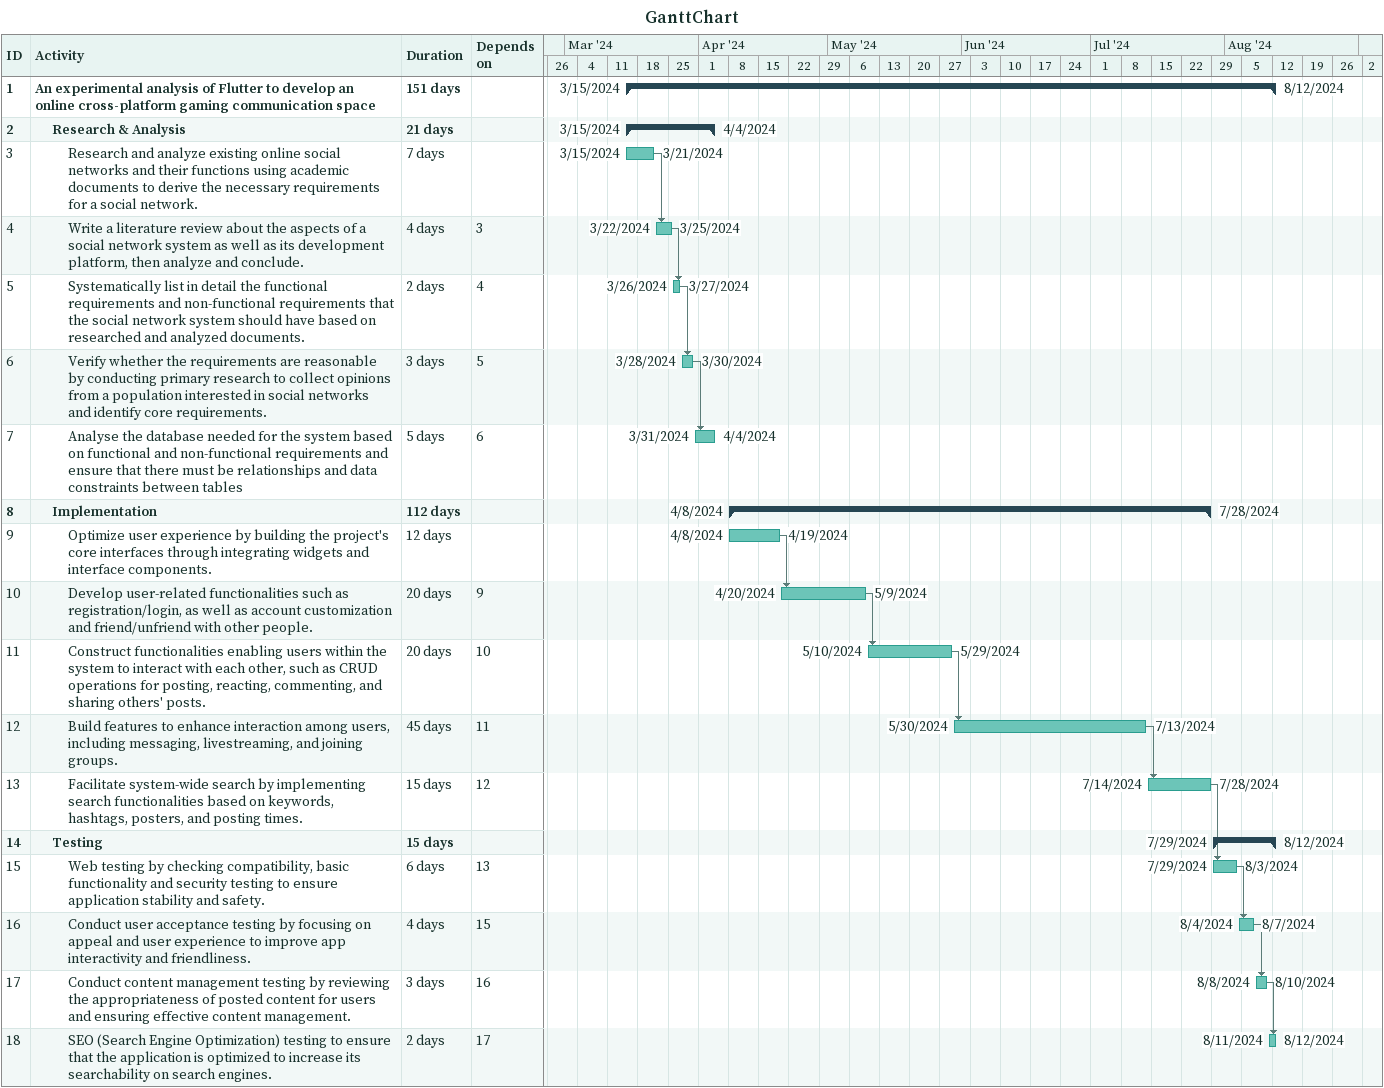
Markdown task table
GanttChart

| ID | Level | Task | Duration | Start | Finish | Predecessors |
|---|---|---|---|---|---|---|
| 1 | 1 | **An experimental analysis of Flutter to develop an online cross-platform gaming communication space** | 151d | 2024-03-15 | 2024-08-12 |  |
| 2 | 2 | **Research & Analysis** | 21d | 2024-03-15 | 2024-04-04 |  |
| 3 | 3 | Research and analyze existing online social networks and their functions using academic documents to derive the necessary requirements for a social network. | 7d | 2024-03-15 | 2024-03-21 |  |
| 4 | 3 | Write a literature review about the aspects of a social network system as well as its development platform, then analyze and conclude. | 4d | 2024-03-22 | 2024-03-25 | 3 |
| 5 | 3 | Systematically list in detail the functional requirements and non-functional requirements that the social network system should have based on researched and analyzed documents. | 2d | 2024-03-26 | 2024-03-27 | 4 |
| 6 | 3 | Verify whether the requirements are reasonable by conducting primary research to collect opinions from a population interested in social networks and identify core requirements. | 3d | 2024-03-28 | 2024-03-30 | 5 |
| 7 | 3 | Analyse the database needed for the system based on functional and non-functional requirements and ensure that there must be relationships and data constraints between tables | 5d | 2024-03-31 | 2024-04-04 | 6 |
| 8 | 2 | **Implementation** | 112d | 2024-04-08 | 2024-07-28 |  |
| 9 | 3 | Optimize user experience by building the project's core interfaces through integrating widgets and interface components. | 12d | 2024-04-08 | 2024-04-19 |  |
| 10 | 3 | Develop user-related functionalities such as registration/login, as well as account customization and friend/unfriend with other people. | 20d | 2024-04-20 | 2024-05-09 | 9 |
| 11 | 3 | Construct functionalities enabling users within the system to interact with each other, such as CRUD operations for posting, reacting, commenting, and sharing others' posts. | 20d | 2024-05-10 | 2024-05-29 | 10 |
| 12 | 3 | Build features to enhance interaction among users, including messaging, livestreaming, and joining groups. | 45d | 2024-05-30 | 2024-07-13 | 11 |
| 13 | 3 | Facilitate system-wide search by implementing search functionalities based on keywords, hashtags, posters, and posting times. | 15d | 2024-07-14 | 2024-07-28 | 12 |
| 14 | 2 | **Testing** | 15d | 2024-07-29 | 2024-08-12 |  |
| 15 | 3 | Web testing by checking compatibility, basic functionality and security testing to ensure application stability and safety. | 6d | 2024-07-29 | 2024-08-03 | 13 |
| 16 | 3 | Conduct user acceptance testing by focusing on appeal and user experience to improve app interactivity and friendliness. | 4d | 2024-08-04 | 2024-08-07 | 15 |
| 17 | 3 | Conduct content management testing by reviewing the appropriateness of posted content for users and ensuring effective content management. | 3d | 2024-08-08 | 2024-08-10 | 16 |
| 18 | 3 | SEO (Search Engine Optimization) testing to ensure that the application is optimized to increase its searchability on search engines. | 2d | 2024-08-11 | 2024-08-12 | 17 |
